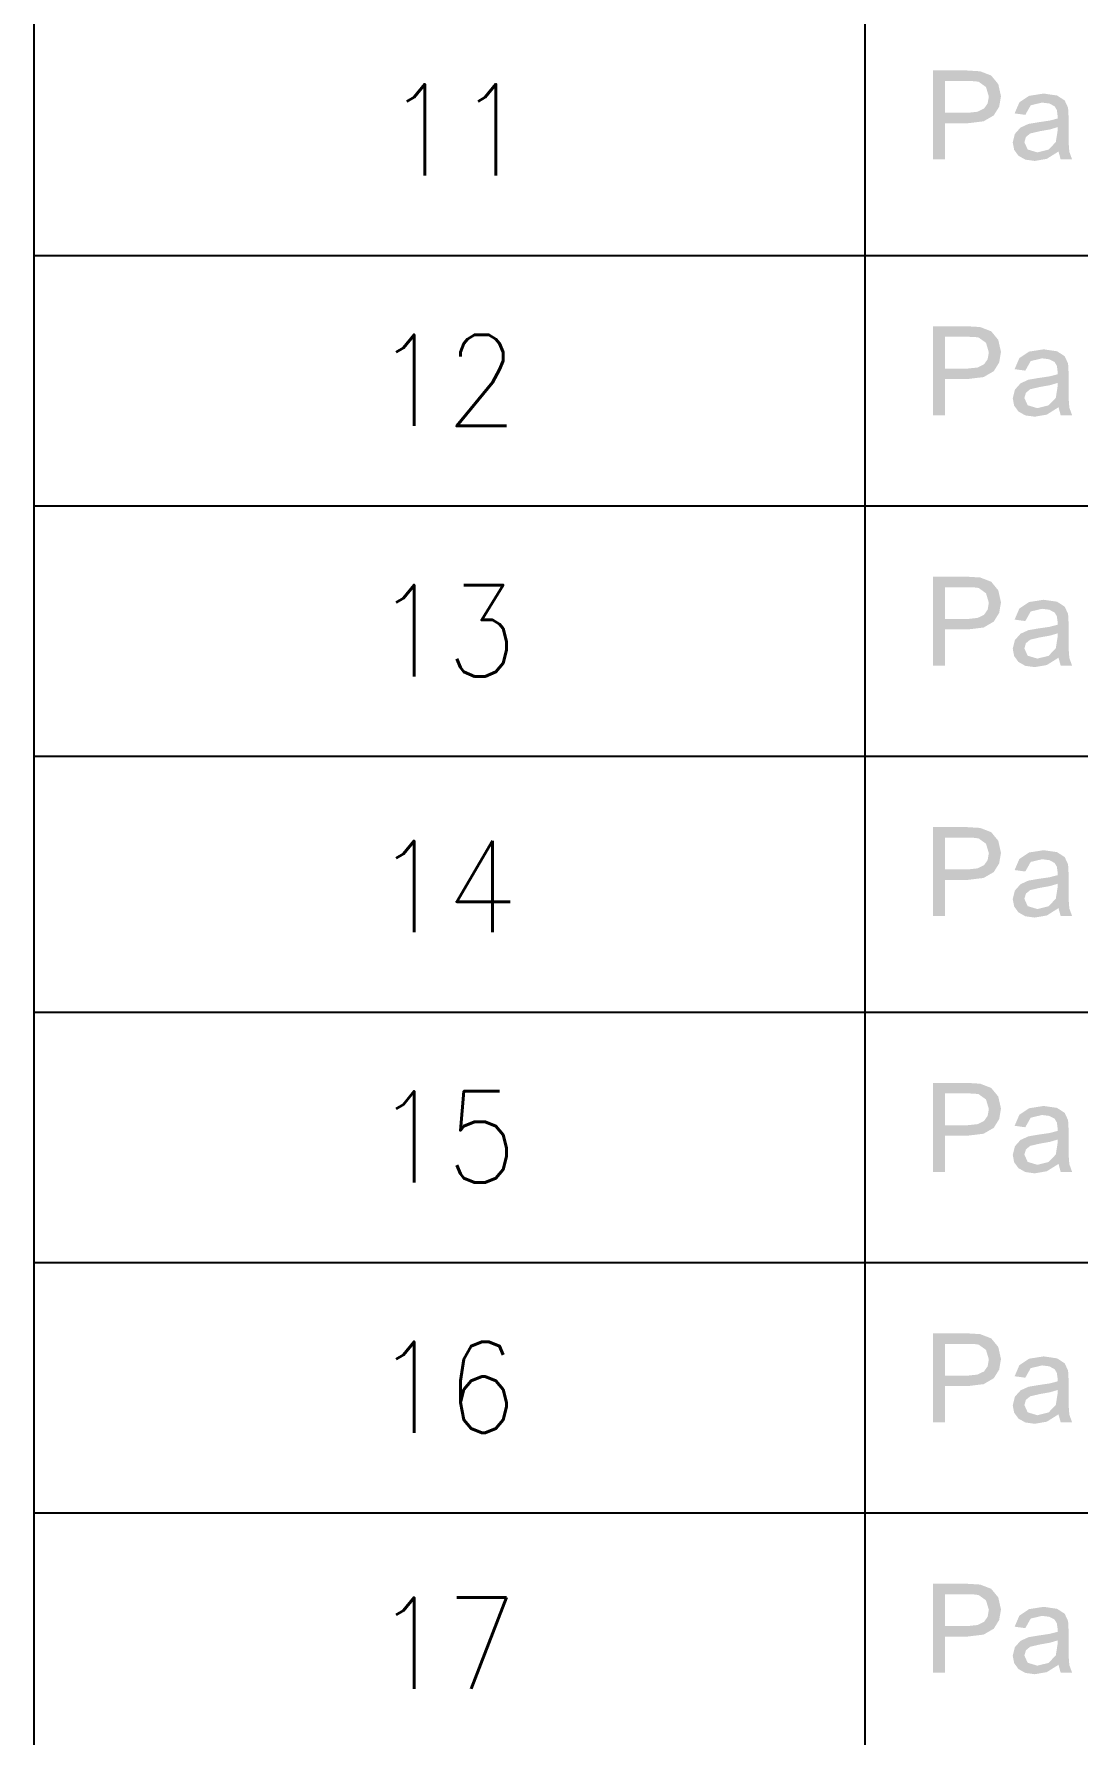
# Model space of a CAD drawing. Header units: millimetres. Extents: x 0 to 420, y 0 to 297.
# Drawn here: x 28.91 to 37.2, y 218 to 231.5 of the extents above; entities that cross this region are included whole.
import ezdxf

# ---------------------------------------------------------------- set-up
doc = ezdxf.new("R2010")
doc.units = ezdxf.units.MM
doc.layers.get('0').update_dxf_attribs({"linetype": 'CONTINUOUS'})
doc.styles.get("Standard").update_dxf_attribs({"font": 'STANDARD'})

msp = doc.modelspace()

# ---------------------------------------------------------------- hatches: boundary and pattern name
at = {"true_color": 0x0000fb}
h = msp.add_hatch(color=0, dxfattribs=at)
h.paths.add_polyline_path([(36.059403, 230.504999), (36.059403, 231.212208), (36.326191, 231.212208), (36.433678, 231.205594), (36.521321, 231.17197), (36.577545, 231.103619), (36.599042, 231.007707), (36.584642, 230.924129), (36.541716, 230.855021), (36.461032, 230.808167), (36.334459, 230.792733), (36.153109, 230.792733), (36.153109, 230.504999)], flags=0)
h.paths.add_polyline_path([(36.153109, 230.875967), (36.336113, 230.875967), (36.413352, 230.884304), (36.464546, 230.909591), (36.493071, 230.950037), (36.50258, 231.004951), (36.47998, 231.080468), (36.421551, 231.12236), (36.387651, 231.126839), (36.333908, 231.128424), (36.153109, 231.128424)], flags=0)
h = msp.add_hatch(color=0, dxfattribs=at)
h.paths.add_polyline_path([(37.056346, 230.568389), (36.963191, 230.50996), (36.867279, 230.493424), (36.79259, 230.503759), (36.737744, 230.534765), (36.703775, 230.581618), (36.692544, 230.640047), (36.709632, 230.708398), (36.75428, 230.758558), (36.817119, 230.787221), (36.894289, 230.80045), (36.985101, 230.81368), (37.048629, 230.830216), (37.04918, 230.852816), (37.043048, 230.897947), (37.024927, 230.927781), (36.983172, 230.949623), (36.925708, 230.956996), (36.835309, 230.935498), (36.792314, 230.859431), (36.707427, 230.871006), (36.745461, 230.9592), (36.82208, 231.010463), (36.938386, 231.028654), (37.044771, 231.01322), (37.105404, 230.974083), (37.132414, 230.915654), (37.136823, 230.835177), (37.136823, 230.719422), (37.138133, 230.620685), (37.142336, 230.566184), (37.164384, 230.504999), (37.073434, 230.504999)], flags=0)
h.paths.add_polyline_path([(37.048629, 230.761865), (36.98958, 230.743951), (36.906967, 230.729344), (36.83145, 230.711705), (36.797275, 230.683593), (36.785148, 230.642252), (36.811055, 230.584374), (36.888225, 230.561223), (36.977522, 230.583272), (37.034849, 230.643354), (37.048629, 230.730446)], flags=0)
h = msp.add_hatch(color=0, dxfattribs=at)
h.paths.add_polyline_path([(36.059403, 228.472999), (36.059403, 229.180208), (36.326191, 229.180208), (36.433678, 229.173594), (36.521321, 229.13997), (36.577545, 229.071619), (36.599042, 228.975707), (36.584642, 228.892129), (36.541716, 228.823021), (36.461032, 228.776167), (36.334459, 228.760733), (36.153109, 228.760733), (36.153109, 228.472999)], flags=0)
h.paths.add_polyline_path([(36.153109, 228.843967), (36.336113, 228.843967), (36.413352, 228.852304), (36.464546, 228.877591), (36.493071, 228.918037), (36.50258, 228.972951), (36.47998, 229.048468), (36.421551, 229.09036), (36.387651, 229.094839), (36.333908, 229.096424), (36.153109, 229.096424)], flags=0)
h = msp.add_hatch(color=0, dxfattribs=at)
h.paths.add_polyline_path([(37.056346, 228.536389), (36.963191, 228.47796), (36.867279, 228.461424), (36.79259, 228.471759), (36.737744, 228.502765), (36.703775, 228.549618), (36.692544, 228.608047), (36.709632, 228.676398), (36.75428, 228.726558), (36.817119, 228.755221), (36.894289, 228.76845), (36.985101, 228.78168), (37.048629, 228.798216), (37.04918, 228.820816), (37.043048, 228.865947), (37.024927, 228.895781), (36.983172, 228.917623), (36.925708, 228.924996), (36.835309, 228.903498), (36.792314, 228.827431), (36.707427, 228.839006), (36.745461, 228.9272), (36.82208, 228.978463), (36.938386, 228.996654), (37.044771, 228.98122), (37.105404, 228.942083), (37.132414, 228.883654), (37.136823, 228.803177), (37.136823, 228.687422), (37.138133, 228.588685), (37.142336, 228.534184), (37.164384, 228.472999), (37.073434, 228.472999)], flags=0)
h.paths.add_polyline_path([(37.048629, 228.729865), (36.98958, 228.711951), (36.906967, 228.697344), (36.83145, 228.679705), (36.797275, 228.651593), (36.785148, 228.610252), (36.811055, 228.552374), (36.888225, 228.529223), (36.977522, 228.551272), (37.034849, 228.611354), (37.048629, 228.698446)], flags=0)
h = msp.add_hatch(color=0, dxfattribs=at)
h.paths.add_polyline_path([(36.059403, 226.483332), (36.059403, 227.190542), (36.326191, 227.190542), (36.433678, 227.183927), (36.521321, 227.150303), (36.577545, 227.081952), (36.599042, 226.986041), (36.584642, 226.902463), (36.541716, 226.833354), (36.461032, 226.786501), (36.334459, 226.771067), (36.153109, 226.771067), (36.153109, 226.483332)], flags=0)
h.paths.add_polyline_path([(36.153109, 226.8543), (36.336113, 226.8543), (36.413352, 226.862637), (36.464546, 226.887924), (36.493071, 226.92837), (36.50258, 226.983285), (36.47998, 227.058801), (36.421551, 227.100694), (36.387651, 227.105172), (36.333908, 227.106757), (36.153109, 227.106757)], flags=0)
h = msp.add_hatch(color=0, dxfattribs=at)
h.paths.add_polyline_path([(37.056346, 226.546722), (36.963191, 226.488293), (36.867279, 226.471757), (36.79259, 226.482092), (36.737744, 226.513098), (36.703775, 226.559951), (36.692544, 226.61838), (36.709632, 226.686731), (36.75428, 226.736891), (36.817119, 226.765555), (36.894289, 226.778784), (36.985101, 226.792013), (37.048629, 226.808549), (37.04918, 226.831149), (37.043048, 226.87628), (37.024927, 226.906115), (36.983172, 226.927956), (36.925708, 226.935329), (36.835309, 226.913832), (36.792314, 226.837764), (36.707427, 226.849339), (36.745461, 226.937534), (36.82208, 226.988797), (36.938386, 227.006987), (37.044771, 226.991553), (37.105404, 226.952417), (37.132414, 226.893988), (37.136823, 226.81351), (37.136823, 226.697755), (37.138133, 226.599019), (37.142336, 226.544517), (37.164384, 226.483332), (37.073434, 226.483332)], flags=0)
h.paths.add_polyline_path([(37.048629, 226.740199), (36.98958, 226.722284), (36.906967, 226.707677), (36.83145, 226.690038), (36.797275, 226.661926), (36.785148, 226.620585), (36.811055, 226.562707), (36.888225, 226.539556), (36.977522, 226.561605), (37.034849, 226.621687), (37.048629, 226.708779)], flags=0)
h = msp.add_hatch(color=0, dxfattribs=at)
h.paths.add_polyline_path([(36.059403, 224.493666), (36.059403, 225.200875), (36.326191, 225.200875), (36.433678, 225.19426), (36.521321, 225.160636), (36.577545, 225.092286), (36.599042, 224.996374), (36.584642, 224.912796), (36.541716, 224.843687), (36.461032, 224.796834), (36.334459, 224.7814), (36.153109, 224.7814), (36.153109, 224.493666)], flags=0)
h.paths.add_polyline_path([(36.153109, 224.864634), (36.336113, 224.864634), (36.413352, 224.872971), (36.464546, 224.898258), (36.493071, 224.938703), (36.50258, 224.993618), (36.47998, 225.069135), (36.421551, 225.111027), (36.387651, 225.115506), (36.333908, 225.11709), (36.153109, 225.11709)], flags=0)
h = msp.add_hatch(color=0, dxfattribs=at)
h.paths.add_polyline_path([(37.056346, 224.557056), (36.963191, 224.498627), (36.867279, 224.48209), (36.79259, 224.492426), (36.737744, 224.523431), (36.703775, 224.570285), (36.692544, 224.628714), (36.709632, 224.697064), (36.75428, 224.747225), (36.817119, 224.775888), (36.894289, 224.789117), (36.985101, 224.802346), (37.048629, 224.818883), (37.04918, 224.841483), (37.043048, 224.886613), (37.024927, 224.916448), (36.983172, 224.93829), (36.925708, 224.945662), (36.835309, 224.924165), (36.792314, 224.848097), (36.707427, 224.859673), (36.745461, 224.947867), (36.82208, 224.99913), (36.938386, 225.01732), (37.044771, 225.001886), (37.105404, 224.96275), (37.132414, 224.904321), (37.136823, 224.823844), (37.136823, 224.708089), (37.138133, 224.609352), (37.142336, 224.554851), (37.164384, 224.493666), (37.073434, 224.493666)], flags=0)
h.paths.add_polyline_path([(37.048629, 224.750532), (36.98958, 224.732618), (36.906967, 224.71801), (36.83145, 224.700371), (36.797275, 224.67226), (36.785148, 224.630918), (36.811055, 224.573041), (36.888225, 224.54989), (36.977522, 224.571938), (37.034849, 224.632021), (37.048629, 224.719113)], flags=0)
h = msp.add_hatch(color=0, dxfattribs=at)
h.paths.add_polyline_path([(36.059403, 222.461666), (36.059403, 223.168875), (36.326191, 223.168875), (36.433678, 223.16226), (36.521321, 223.128636), (36.577545, 223.060286), (36.599042, 222.964374), (36.584642, 222.880796), (36.541716, 222.811687), (36.461032, 222.764834), (36.334459, 222.7494), (36.153109, 222.7494), (36.153109, 222.461666)], flags=0)
h.paths.add_polyline_path([(36.153109, 222.832634), (36.336113, 222.832634), (36.413352, 222.840971), (36.464546, 222.866258), (36.493071, 222.906703), (36.50258, 222.961618), (36.47998, 223.037135), (36.421551, 223.079027), (36.387651, 223.083506), (36.333908, 223.08509), (36.153109, 223.08509)], flags=0)
h = msp.add_hatch(color=0, dxfattribs=at)
h.paths.add_polyline_path([(37.056346, 222.525056), (36.963191, 222.466627), (36.867279, 222.45009), (36.79259, 222.460426), (36.737744, 222.491431), (36.703775, 222.538285), (36.692544, 222.596714), (36.709632, 222.665064), (36.75428, 222.715225), (36.817119, 222.743888), (36.894289, 222.757117), (36.985101, 222.770346), (37.048629, 222.786883), (37.04918, 222.809483), (37.043048, 222.854613), (37.024927, 222.884448), (36.983172, 222.90629), (36.925708, 222.913662), (36.835309, 222.892165), (36.792314, 222.816097), (36.707427, 222.827673), (36.745461, 222.915867), (36.82208, 222.96713), (36.938386, 222.98532), (37.044771, 222.969886), (37.105404, 222.93075), (37.132414, 222.872321), (37.136823, 222.791844), (37.136823, 222.676089), (37.138133, 222.577352), (37.142336, 222.522851), (37.164384, 222.461666), (37.073434, 222.461666)], flags=0)
h.paths.add_polyline_path([(37.048629, 222.718532), (36.98958, 222.700618), (36.906967, 222.68601), (36.83145, 222.668372), (36.797275, 222.64026), (36.785148, 222.598918), (36.811055, 222.541041), (36.888225, 222.51789), (36.977522, 222.539938), (37.034849, 222.600021), (37.048629, 222.687113)], flags=0)
h = msp.add_hatch(color=0, dxfattribs=at)
h.paths.add_polyline_path([(36.059403, 220.471999), (36.059403, 221.179208), (36.326191, 221.179208), (36.433678, 221.172594), (36.521321, 221.13897), (36.577545, 221.070619), (36.599042, 220.974707), (36.584642, 220.891129), (36.541716, 220.822021), (36.461032, 220.775168), (36.334459, 220.759733), (36.153109, 220.759733), (36.153109, 220.471999)], flags=0)
h.paths.add_polyline_path([(36.153109, 220.842967), (36.336113, 220.842967), (36.413352, 220.851304), (36.464546, 220.876591), (36.493071, 220.917037), (36.50258, 220.971951), (36.47998, 221.047468), (36.421551, 221.08936), (36.387651, 221.093839), (36.333908, 221.095424), (36.153109, 221.095424)], flags=0)
h = msp.add_hatch(color=0, dxfattribs=at)
h.paths.add_polyline_path([(37.056346, 220.535389), (36.963191, 220.47696), (36.867279, 220.460424), (36.79259, 220.470759), (36.737744, 220.501765), (36.703775, 220.548618), (36.692544, 220.607047), (36.709632, 220.675398), (36.75428, 220.725558), (36.817119, 220.754221), (36.894289, 220.767451), (36.985101, 220.78068), (37.048629, 220.797216), (37.04918, 220.819816), (37.043048, 220.864947), (37.024927, 220.894781), (36.983172, 220.916623), (36.925708, 220.923996), (36.835309, 220.902498), (36.792314, 220.826431), (36.707427, 220.838006), (36.745461, 220.926201), (36.82208, 220.977464), (36.938386, 220.995654), (37.044771, 220.98022), (37.105404, 220.941083), (37.132414, 220.882655), (37.136823, 220.802177), (37.136823, 220.686422), (37.138133, 220.587685), (37.142336, 220.533184), (37.164384, 220.471999), (37.073434, 220.471999)], flags=0)
h.paths.add_polyline_path([(37.048629, 220.728865), (36.98958, 220.710951), (36.906967, 220.696344), (36.83145, 220.678705), (36.797275, 220.650593), (36.785148, 220.609252), (36.811055, 220.551374), (36.888225, 220.528223), (36.977522, 220.550272), (37.034849, 220.610354), (37.048629, 220.697446)], flags=0)
h = msp.add_hatch(color=0, dxfattribs=at)
h.paths.add_polyline_path([(36.059403, 218.482332), (36.059403, 219.189542), (36.326191, 219.189542), (36.433678, 219.182927), (36.521321, 219.149303), (36.577545, 219.080952), (36.599042, 218.985041), (36.584642, 218.901463), (36.541716, 218.832354), (36.461032, 218.785501), (36.334459, 218.770067), (36.153109, 218.770067), (36.153109, 218.482332)], flags=0)
h.paths.add_polyline_path([(36.153109, 218.8533), (36.336113, 218.8533), (36.413352, 218.861637), (36.464546, 218.886924), (36.493071, 218.92737), (36.50258, 218.982285), (36.47998, 219.057801), (36.421551, 219.099694), (36.387651, 219.104172), (36.333908, 219.105757), (36.153109, 219.105757)], flags=0)
h = msp.add_hatch(color=0, dxfattribs=at)
h.paths.add_polyline_path([(37.056346, 218.545722), (36.963191, 218.487293), (36.867279, 218.470757), (36.79259, 218.481092), (36.737744, 218.512098), (36.703775, 218.558951), (36.692544, 218.61738), (36.709632, 218.685731), (36.75428, 218.735891), (36.817119, 218.764555), (36.894289, 218.777784), (36.985101, 218.791013), (37.048629, 218.807549), (37.04918, 218.830149), (37.043048, 218.87528), (37.024927, 218.905115), (36.983172, 218.926956), (36.925708, 218.934329), (36.835309, 218.912832), (36.792314, 218.836764), (36.707427, 218.848339), (36.745461, 218.936534), (36.82208, 218.987797), (36.938386, 219.005987), (37.044771, 218.990553), (37.105404, 218.951417), (37.132414, 218.892988), (37.136823, 218.81251), (37.136823, 218.696755), (37.138133, 218.598019), (37.142336, 218.543517), (37.164384, 218.482332), (37.073434, 218.482332)], flags=0)
h.paths.add_polyline_path([(37.048629, 218.739199), (36.98958, 218.721284), (36.906967, 218.706677), (36.83145, 218.689038), (36.797275, 218.660926), (36.785148, 218.619585), (36.811055, 218.561707), (36.888225, 218.538556), (36.977522, 218.560605), (37.034849, 218.620687), (37.048629, 218.70778)], flags=0)

# ---------------------------------------------------------------- linework, layer by layer
at = {"color": 0, "true_color": 0x000007}
for points in [[(28.913668, 256.116666), (28.913668, 49.403)], [(35.517668, 256.116666), (35.517668, 49.403)], [(28.913668, 229.742999), (77.681668, 229.742999)], [(28.913668, 227.753332), (77.681668, 227.753332)], [(28.913668, 225.763666), (77.681668, 225.763666)], [(28.913668, 223.731666), (77.681668, 223.731666)], [(28.913668, 221.741999), (77.681668, 221.741999)], [(28.913668, 219.752332), (77.681668, 219.752332)]]:
    msp.add_lwpolyline(points, dxfattribs=at)

# ---------------------------------------------------------------- texts
at = {"color": 0, "true_color": 0x0000fb, "char_height": 0.724708, "attachment_point": 1}
for s, insert, width in [('11', (31.707668, 231.102709), 0.56366175), ('12', (31.623001, 229.113041), 0.72470802), ('13', (31.623001, 227.123374), 0.72470802), ('14', (31.623001, 225.091375), 0.80523109), ('15', (31.623001, 223.101707), 0.72470802), ('16', (31.623001, 221.11204), 0.72470802), ('17', (31.623001, 219.080041), 0.72470802)]:
    msp.add_mtext(s, dxfattribs=dict(at, insert=insert, width=width))

doc.saveas('drawing.dxf')
